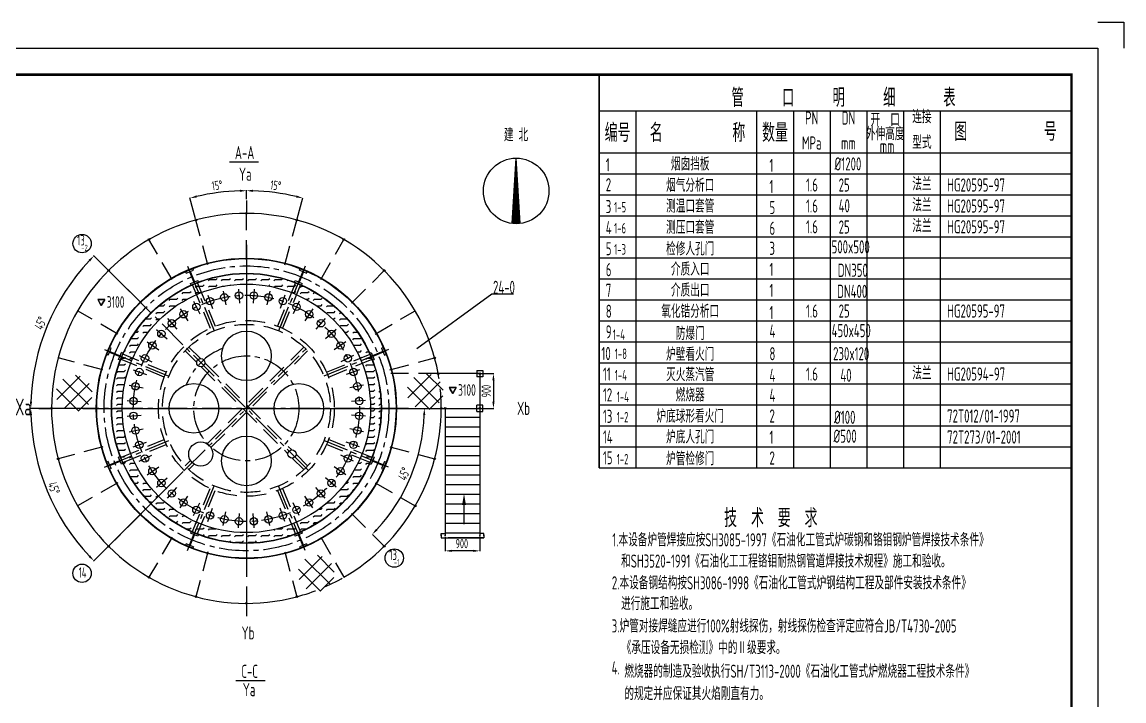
# Model space of a CAD drawing. Header units: millimetres. Extents: x 6566 to 7427, y 671 to 1285.
# Drawn here: x 7006.6 to 7426.5, y 1026 to 1284.5 of the extents above; entities that cross this region are included whole.
import ezdxf
from ezdxf.enums import TextEntityAlignment as Align

# ---------------------------------------------------------------- set-up
doc = ezdxf.new("R2010")
doc.units = ezdxf.units.MM
doc.header["$LTSCALE"] = 15
doc.header["$MEASUREMENT"] = 0
doc.linetypes.add('CENTER2', pattern=[1.125, 0.75, -0.125, 0.125, -0.125])
doc.linetypes.add('DASHED', pattern=[0.75, 0.5, -0.25])
for name, color, linetype in [('12', 7, 'Continuous'), ('LAYER1', 7, 'Continuous'), ('LAYER2', 2, 'CENTER2'), ('LAYER3', 1, 'Continuous'), ('LAYER4', 4, 'DASHED'), ('细实线', 7, 'Continuous')]:
    doc.layers.add(name, color=color, linetype=linetype)
doc.styles.add('HZTXT', font='ascii.shx', dxfattribs={"width": 0.7, "height": 3.5, "bigfont": 'HZTXT.shx'})
doc.styles.add('SXFT', font='romans.shx', dxfattribs={"width": 0.7, "bigfont": 'SXFT.shx'})
doc.dimstyles.new('ISO-25', dxfattribs={"dimtxt": 3, "dimasz": 2.5, "dimexe": 1.25, "dimexo": 0.625, "dimtad": 1, "dimtxsty": 'HZTXT', "dimcen": 2.5, "dimadec": 0, "dimazin": 0, "dimtfac": 1, "dimtmove": 0, "dimatfit": 3, "dimfxl": 0, "dimarcsym": 0})
doc.dimstyles.new('ISO-25$0', dxfattribs={"dimtxt": 3.5, "dimasz": 2.5, "dimexe": 0.18, "dimexo": 0.5, "dimgap": 1, "dimtad": 1, "dimdec": 4, "dimzin": 0, "dimdsep": 46, "dimtxsty": 'HZTXT', "dimcen": 0, "dimadec": 0, "dimazin": 0, "dimtfac": 0.714286, "dimtdec": 4, "dimtofl": 0, "dimtmove": 1, "dimatfit": 3, "dimfxl": 0, "dimtolj": 1, "dimtzin": 0, "dimarcsym": 0})

# ---------------------------------------------------------------- blocks, each defined once
blk = doc.blocks.new('*X2')
at = {"color": 0}
for p, q in [((552.5, 994.3), (552.5, 1018.15)), ((552.62, 994.3), (552.62, 1018.37)), ((552.75, 994.3), (552.75, 1016.28)), ((552.25, 994.3), (552.25, 1013.98)), ((552.37, 994.3), (552.37, 1016.06)), ((552.87, 994.3), (552.87, 1014.2)), ((553, 994.31), (553, 1012.12)), ((552, 994.31), (552, 1009.81)), ((552.12, 994.31), (552.12, 1011.9)), ((553.12, 994.31), (553.12, 1010.03)), ((553.25, 994.32), (553.25, 1007.95)), ((551.75, 994.33), (551.75, 1005.65)), ((551.87, 994.32), (551.87, 1007.73)), ((553.37, 994.33), (553.37, 1005.87)), ((553.5, 994.33), (553.5, 1003.78)), ((551.5, 994.35), (551.5, 1001.48)), ((551.62, 994.34), (551.62, 1003.56)), ((553.62, 994.34), (553.62, 1001.7)), ((553.75, 994.36), (553.75, 999.62)), ((551.25, 994.37), (551.25, 997.31)), ((551.37, 994.36), (551.37, 999.4)), ((553.87, 994.37), (553.87, 997.53)), ((554, 994.38), (554, 995.45)), ((551.12, 994.38), (551.12, 995.23))]:
    blk.add_line(p, q, dxfattribs=at)
blk = doc.blocks.new('*D7')
at = {"layer": 'DEFPOINTS', "color": 0}
for p in [(7167.81, 1088.9), (7181.04, 1088.9), (7167.81, 1083.15)]:
    blk.add_point(p, dxfattribs=at)
at = {"layer": 'LAYER1', "color": 0, "lineweight": -2}
for p, q in [((7167.81, 1088.4), (7167.81, 1082.97)), ((7181.04, 1088.4), (7181.04, 1082.97)), ((7178.54, 1083.15), (7170.31, 1083.15))]:
    blk.add_line(p, q, dxfattribs=at)
at = {"layer": 'LAYER1', "color": 0}
for points in [[(7170.31, 1083.56), (7170.31, 1082.73), (7167.81, 1083.15)], [(7178.54, 1083.56), (7178.54, 1082.73), (7181.04, 1083.15)]]:
    blk.add_solid(points, dxfattribs=at)
at = {"layer": 'LAYER1', "color": 0, "insert": (7174.17, 1085.9), "char_height": 3.5, "attachment_point": 5, "style": 'HZTXT'}
blk.add_mtext('\\A1;900', dxfattribs=at)
blk = doc.blocks.new('*D22')
at = {"layer": 'DEFPOINTS', "color": 0}
for p in [(7106.47, 1219.05), (7092.07, 1216.57), (7092.07, 1211.68), (7111.29, 1209.15), (7106.73, 1192.11)]:
    blk.add_point(p, dxfattribs=at)
at = {"layer": 'LAYER1', "color": 0, "lineweight": -2}
for p, q in [((7092.07, 1217.07), (7092.07, 1220.49)), ((7111.42, 1209.63), (7113.57, 1217.66))]:
    blk.add_line(p, q, dxfattribs=at)
blk.add_arc((7092.07, 1137.41), 82.9, 76.728, 88.272, dxfattribs=at)
at = {"layer": 'LAYER1', "color": 0}
for points in [[(7094.57, 1219.86), (7094.58, 1220.69), (7092.07, 1220.31)], [(7111.2, 1218.5), (7111, 1217.7), (7113.53, 1217.49)]]:
    blk.add_solid(points, dxfattribs=at)
at = {"layer": 'LAYER1', "color": 0, "insert": (7103.25, 1222.33), "char_height": 3.5, "attachment_point": 5, "rotation": 352.5, "style": 'HZTXT'}
blk.add_mtext('\\A1;15%%d', dxfattribs=at)
blk = doc.blocks.new('*D8')
at = {"layer": 'DEFPOINTS', "color": 0}
for p in [(7084.85, 1220), (7092.07, 1216.57), (7092.07, 1211.68), (7072.85, 1209.15), (7077.42, 1192.11)]:
    blk.add_point(p, dxfattribs=at)
at = {"layer": 'LAYER1', "color": 0, "lineweight": -2}
for p, q in [((7092.07, 1217.07), (7092.07, 1220.49)), ((7072.72, 1209.63), (7070.57, 1217.66))]:
    blk.add_line(p, q, dxfattribs=at)
blk.add_arc((7092.07, 1137.41), 82.9, 91.728, 103.272, dxfattribs=at)
at = {"layer": 'LAYER1', "color": 0}
for points in [[(7073.14, 1217.7), (7072.94, 1218.5), (7070.62, 1217.49)], [(7089.57, 1220.69), (7089.58, 1219.86), (7092.07, 1220.31)]]:
    blk.add_solid(points, dxfattribs=at)
at = {"layer": 'LAYER1', "color": 0, "insert": (7080.89, 1222.33), "char_height": 3.5, "attachment_point": 5, "rotation": 7.5, "style": 'HZTXT'}
blk.add_mtext('\\A1;15%%d', dxfattribs=at)
blk = doc.blocks.new('*D23')
at = {"layer": 'DEFPOINTS', "color": 0}
for p in [(7181.04, 1150.64), (7181.04, 1137.41), (7186.22, 1137.41)]:
    blk.add_point(p, dxfattribs=at)
at = {"layer": 'LAYER1', "color": 0, "lineweight": -2}
for p, q in [((7181.54, 1150.64), (7186.4, 1150.64)), ((7186.22, 1148.14), (7186.22, 1139.91)), ((7181.54, 1137.41), (7186.4, 1137.41))]:
    blk.add_line(p, q, dxfattribs=at)
at = {"layer": 'LAYER1', "color": 0}
for points in [[(7185.8, 1148.14), (7186.64, 1148.14), (7186.22, 1150.64)], [(7185.8, 1139.91), (7186.64, 1139.91), (7186.22, 1137.41)]]:
    blk.add_solid(points, dxfattribs=at)
at = {"layer": 'LAYER1', "color": 0, "insert": (7183.47, 1143.98), "char_height": 3.5, "attachment_point": 5, "rotation": 90, "style": 'HZTXT'}
blk.add_mtext('\\A1;900', dxfattribs=at)
blk = doc.blocks.new('*D29')
at = {"layer": 'DEFPOINTS', "color": 0}
for p in [(7047.99, 1181.5), (7020.93, 1178.49), (7012.91, 1137.41), (7017.81, 1137.41), (7115.76, 1113.73)]:
    blk.add_point(p, dxfattribs=at)
at = {"layer": 'LAYER1', "color": 0, "lineweight": -2}
for p, q in [((7047.63, 1181.85), (7033.85, 1195.63)), ((7012.41, 1137.41), (7009.74, 1137.41))]:
    blk.add_line(p, q, dxfattribs=at)
blk.add_arc((7092.07, 1137.41), 82.15, 136.7437, 178.2563, dxfattribs=at)
at = {"layer": 'LAYER1', "color": 0}
for points in [[(7031.94, 1194), (7032.54, 1193.42), (7033.98, 1195.5)], [(7010.37, 1139.91), (7009.54, 1139.92), (7009.92, 1137.41)]]:
    blk.add_solid(points, dxfattribs=at)
at = {"layer": 'LAYER1', "color": 0, "insert": (7013.63, 1169.91), "char_height": 3.5, "attachment_point": 5, "rotation": 67.5, "style": 'HZTXT'}
blk.add_mtext('\\A1;45°', dxfattribs=at)
blk = doc.blocks.new('*D30')
at = {"layer": 'DEFPOINTS', "color": 0}
for p in [(7115.76, 1161.1), (7035.45, 1137.41), (7148.7, 1137.41), (7012.72, 1116.15), (7068.38, 1113.73)]:
    blk.add_point(p, dxfattribs=at)
at = {"layer": 'LAYER1', "color": 0, "lineweight": -2}
for p, q in [((7034.95, 1137.41), (7009.74, 1137.41)), ((7068.03, 1113.37), (7033.85, 1079.2))]:
    blk.add_line(p, q, dxfattribs=at)
blk.add_arc((7092.07, 1137.41), 82.15, 181.7437, 223.2563, dxfattribs=at)
at = {"layer": 'LAYER1', "color": 0}
for points in [[(7009.54, 1134.91), (7010.37, 1134.92), (7009.92, 1137.41)], [(7032.54, 1081.41), (7031.94, 1080.83), (7033.98, 1079.32)]]:
    blk.add_solid(points, dxfattribs=at)
at = {"layer": 'LAYER1', "color": 0, "insert": (7018.71, 1107.03), "char_height": 3.5, "attachment_point": 5, "rotation": 292.5, "style": 'HZTXT'}
blk.add_mtext('\\A1;45°', dxfattribs=at)
blk = doc.blocks.new('*D31')
at = {"layer": 'DEFPOINTS', "color": 0}
for p in [(7029.73, 1137.41), (7152.47, 1137.41), (7114.7, 1114.79), (7150.8, 1103.51), (7144.58, 1084.9)]:
    blk.add_point(p, dxfattribs=at)
at = {"layer": 'LAYER1', "color": 0, "lineweight": -2}
blk.add_line((7152.97, 1137.41), (7160.07, 1137.41), dxfattribs=at)
blk.add_arc((7092.07, 1137.41), 67.82, 317.1122, 357.8878, dxfattribs=at)
at = {"layer": 'LAYER1', "color": 0}
for points in [[(7159.43, 1134.92), (7160.26, 1134.91), (7159.89, 1137.41)], [(7142.06, 1090.97), (7141.46, 1091.55), (7140.03, 1089.46)]]:
    blk.add_solid(points, dxfattribs=at)
at = {"layer": 'LAYER1', "color": 0, "insert": (7152.19, 1112.51), "char_height": 3.5, "attachment_point": 5, "rotation": 67.5, "style": 'HZTXT'}
blk.add_mtext('\\A1;45°', dxfattribs=at)

msp = doc.modelspace()

# ---------------------------------------------------------------- hatches: boundary and pattern name
at = {"layer": 'LAYER1'}
h = msp.add_hatch(dxfattribs=at)
h.set_pattern_fill('FLEX', color=0, scale=10, style=0)
h.set_pattern_definition([(0, (913.0154, -8.5099), (0, 2.5), [2.5, -2.5]), (45, (915.5154, -8.5099), (1e-16, 2.5), [0.625, -2.2855339, 0.625, -3.5355339])])
h.paths.add_polyline_path([(7073.02108, 1180.7415), (7071.49002, 1184.43781, 0.093477439), (7055.77585, 1173.71056), (7058.60428, 1170.88214, -0.093053848)])
h.paths.add_polyline_path([(7058.60428, 1170.88214), (7055.77585, 1173.71056, 0.093477439), (7045.04861, 1157.99639), (7048.74492, 1156.46533, -0.093053848)])
h.paths.add_polyline_path([(7047.96424, 1154.58062), (7044.26793, 1156.11168, 0.093477439), (7040.74164, 1137.41477), (7044.74164, 1137.41477, -0.093053848)])
h.paths.add_polyline_path([(7044.74164, 1137.41477), (7040.74164, 1137.41477, 0.093477439), (7044.26793, 1118.71787), (7047.96424, 1120.24893, -0.093053848)])
h.paths.add_polyline_path([(7048.74492, 1118.36422), (7045.04861, 1116.83315, 0.188602897), (7071.49002, 1090.39174), (7073.02108, 1094.08805, -0.187733282)])
h.paths.add_polyline_path([(7048.74492, 1118.36422, -0.005388173), (7048.34442, 1119.30237), (7044.6489, 1117.77163, 0.004968223), (7045.04861, 1116.83315)])
h.paths.add_polyline_path([(7048.34442, 1119.30237, -0.005388173), (7047.96424, 1120.24893), (7044.26793, 1118.71787, 0.004968223), (7044.6489, 1117.77163)])
h.paths.add_polyline_path([(7073.95923, 1093.68755, -0.005388173), (7073.02108, 1094.08805), (7071.49002, 1090.39174, 0.004968223), (7072.4285, 1089.99204)])
h.paths.add_polyline_path([(7074.9058, 1093.30737, -0.005388173), (7073.95923, 1093.68755), (7072.4285, 1089.99204, 0.004968223), (7073.37474, 1089.61106)])
h.paths.add_polyline_path([(7074.9058, 1093.30737), (7073.37474, 1089.61106, 0.093477439), (7092.07164, 1086.08477), (7092.07164, 1090.08477, -0.093053848)])
h.paths.add_polyline_path([(7110.76855, 1089.61106), (7109.23748, 1093.30737, -0.093053848), (7092.07164, 1090.08477), (7092.07164, 1086.08477, 0.093477439)])
h.paths.add_polyline_path([(7110.18405, 1093.68755, -0.005388173), (7109.23748, 1093.30737), (7110.76855, 1089.61106, 0.004968223), (7111.71478, 1089.99204)])
h.paths.add_polyline_path([(7111.1222, 1094.08805, -0.005388173), (7110.18405, 1093.68755), (7111.71478, 1089.99204, 0.004968223), (7112.65326, 1090.39174)])
h.paths.add_polyline_path([(7139.09468, 1116.83315), (7135.39837, 1118.36422, -0.187733282), (7111.1222, 1094.08805), (7112.65326, 1090.39174, 0.188602897)])
h.paths.add_polyline_path([(7135.79886, 1119.30237, -0.005388173), (7135.39837, 1118.36422), (7139.09468, 1116.83315, 0.004968223), (7139.49438, 1117.77163)])
h.paths.add_polyline_path([(7136.17904, 1120.24893, -0.005388173), (7135.79886, 1119.30237), (7139.49438, 1117.77163, 0.004968223), (7139.87535, 1118.71787)])
h.paths.add_polyline_path([(7143.40164, 1137.41477), (7139.40164, 1137.41477, -0.093053848), (7136.17904, 1120.24893), (7139.87535, 1118.71787, 0.093477439)])
h.paths.add_polyline_path([(7139.87535, 1156.11168), (7136.17904, 1154.58062, -0.093053848), (7139.40164, 1137.41477), (7143.40164, 1137.41477, 0.093477439)])
h.paths.add_polyline_path([(7139.87535, 1156.11168, 0.004968223), (7139.49438, 1157.05791), (7135.79886, 1155.52718, -0.005388173), (7136.17904, 1154.58062)])
h.paths.add_polyline_path([(7139.49438, 1157.05791, 0.004968223), (7139.09468, 1157.99639), (7135.39837, 1156.46533, -0.005388173), (7135.79886, 1155.52718)])
h.paths.add_polyline_path([(7112.65326, 1184.43781), (7111.1222, 1180.7415, -0.187733282), (7135.39837, 1156.46533), (7139.09468, 1157.99639, 0.188602897)])
h.paths.add_polyline_path([(7112.65326, 1184.43781, 0.004968223), (7111.71478, 1184.83751), (7110.18405, 1181.14199, -0.005388173), (7111.1222, 1180.7415)])
h.paths.add_polyline_path([(7111.71478, 1184.83751, 0.004968223), (7110.76855, 1185.21848), (7109.23748, 1181.52217, -0.005388173), (7110.18405, 1181.14199)])
h.paths.add_polyline_path([(7110.76855, 1185.21848, 0.093477439), (7092.07164, 1188.74477), (7092.07164, 1184.74477, -0.093053848), (7109.23748, 1181.52217)])
h.paths.add_polyline_path([(7092.07164, 1188.74477, 0.093477439), (7073.37474, 1185.21848), (7074.9058, 1181.52217, -0.093053848), (7092.07164, 1184.74477)])
h.paths.add_polyline_path([(7073.37474, 1185.21848, 0.004968223), (7072.4285, 1184.83751), (7073.95923, 1181.14199, -0.005388173), (7074.9058, 1181.52217)])
h.paths.add_polyline_path([(7072.4285, 1184.83751, 0.004968223), (7071.49002, 1184.43781), (7073.02108, 1180.7415, -0.005388173), (7073.95923, 1181.14199)])
h.paths.add_polyline_path([(7045.04861, 1157.99639, 0.004968223), (7044.6489, 1157.05791), (7048.34442, 1155.52718, -0.005388173), (7048.74492, 1156.46533)])
h.paths.add_polyline_path([(7044.6489, 1157.05791, 0.004968223), (7044.26793, 1156.11168), (7047.96424, 1154.58062, -0.005388173), (7048.34442, 1155.52718)])
h = msp.add_hatch(dxfattribs=at)
h.set_pattern_fill('ANSI37', color=256, scale=35.28, angle=90, style=0)
h.set_pattern_definition([(135, (6906.0553, -3821.0763), (-3.118341, -3.118341), []), (225, (6906.0553, -3821.0763), (3.118341, -3.118341), [])])
h.paths.add_polyline_path([(7160.13019, 1136.85073, 1), (7160.13019, 1150.69923, 1)])
h = msp.add_hatch(dxfattribs=at)
h.set_pattern_fill('ANSI37', color=256, scale=35.28, angle=90, style=0)
h.set_pattern_definition([(135, (6772.308, -3821.7097), (-3.118341, -3.118341), []), (225, (6772.308, -3821.7097), (3.118341, -3.118341), [])])
h.paths.add_polyline_path([(7026.38299, 1136.21728, 1), (7026.38299, 1150.06578, 1)])
h = msp.add_hatch(dxfattribs=at)
h.set_pattern_fill('ANSI37', color=256, scale=35.28, angle=90, style=0)
h.set_pattern_definition([(135, (6864.567, -3890.3047), (-3.118341, -3.118341), []), (225, (6864.567, -3890.3047), (3.118341, -3.118341), [])])
h.paths.add_polyline_path([(7118.64171, 1067.62228, 1), (7118.64171, 1081.47078, 1)])

# ---------------------------------------------------------------- linework, layer by layer
for p, q in [((7416.51635, 1284.54693), (7426.51635, 1284.54693)), ((7416.51635, 1284.54693), (7426.51635, 1284.54693)), ((7426.51635, 1284.54693), (7426.51635, 1274.54693)), ((7426.51635, 1284.54693), (7426.51635, 1274.54693)), ((7226.51635, 1264.54693), (7406.51635, 1264.54693)), ((7226.51635, 1264.54693), (7406.51635, 1264.54693)), ((7406.51635, 1264.54693), (7406.51635, 1216.54693)), ((7226.51635, 1250.7608), (7406.51635, 1250.7608)), ((7226.51635, 1234.7608), (7406.51635, 1234.7608)), ((7193.39898, 1207.81942), (7194.8936, 1232.72975)), ((7196.38822, 1207.81942), (7194.8936, 1232.72975))]:
    msp.add_line(p, q)
msp.add_circle((7194.8936, 1220.22975), 12.5)
at = {"layer": '12'}
for p, q in [((6575.51635, 1274.54693), (7416.51635, 1274.54693)), ((7416.51635, 1274.54693), (7416.51635, 680.54693)), ((6600.51635, 1264.54693), (7406.51635, 1264.54693)), ((7406.51635, 1264.54693), (7406.51635, 690.54693))]:
    msp.add_line(p, q, dxfattribs=at)
msp.add_lwpolyline([(6575.51635, 680.54693, 0.2, 0.2, 0), (6575.51635, 1274.54693, 0.2, 0.2, 0), (7416.51635, 1274.54693, 0.2, 0.2, 0), (7416.51635, 680.54693, 0.2, 0.2, 0)], format="xyseb", close=True, dxfattribs=at)
at = {"layer": '12', "const_width": 1}
msp.add_lwpolyline([(6600.51635, 1264.54693), (7406.51635, 1264.54693), (7406.51635, 690.54693), (6600.51635, 690.54693), (6600.51635, 1264.54693), (6986.01635, 1264.54693)], dxfattribs=at)
at = {"layer": 'LAYER1'}
for p, q in [((7085.63533, 1231.27084), (7096.71208, 1231.27084)), ((7185.66413, 1180.85747), (7156.98501, 1160.07305)), ((7193.83766, 1180.85747), (7185.66413, 1180.85747)), ((7035.45648, 1178.92921), (7038.10248, 1178.92921)), ((7038.10248, 1178.92921), (7035.45648, 1178.92921)), ((7035.45648, 1178.92921), (7036.77948, 1176.63771)), ((7036.77948, 1176.63771), (7035.86622, 1178.21952)), ((7038.10248, 1178.92921), (7036.77948, 1176.63771)), ((7036.77948, 1176.63771), (7037.69275, 1178.21952)), ((7169.35819, 1145.40372), (7170.68119, 1143.11221)), ((7172.00419, 1145.40372), (7169.35819, 1145.40372)), ((7169.35819, 1145.40372), (7172.00419, 1145.40372)), ((7170.68119, 1143.11221), (7169.76793, 1144.69403)), ((7172.00419, 1145.40372), (7170.68119, 1143.11221)), ((7170.68119, 1143.11221), (7171.59446, 1144.69403)), ((7175.00966, 1093.35294), (7175.00966, 1100.62501)), ((7088.08501, 1033.73773), (7099.16177, 1033.73773))]:
    msp.add_line(p, q, dxfattribs=at)
for centre in [(7029.46763, 1200.182), (7148.41548, 1080.40539), (7029.45746, 1074.60587)]:
    msp.add_circle(centre, 3.5, dxfattribs=at)
at = {"layer": 'LAYER1', "color": 1}
for centre, radius in [((7092.07164, 1137.41477), 57.05), ((7092.07164, 1137.41477), 51.45), ((7092.07164, 1137.41477), 51.33), ((7092.07164, 1137.41477), 47.33), ((7083.66325, 1179.68662), 1.41), ((7089.25277, 1180.42249), 1.41), ((7094.89052, 1180.42249), 1.41), ((7100.48003, 1179.68662), 1.41), ((7073.009, 1176.06999), 1.41), ((7078.2176, 1178.22746), 1.41), ((7105.92568, 1178.22746), 1.41), ((7111.13428, 1176.06999), 1.41), ((7068.12656, 1173.25111), 1.41), ((7116.01672, 1173.25111), 1.41), ((7063.65384, 1169.81907), 1.41), ((7120.48945, 1169.81907), 1.41), ((7059.66735, 1165.83258), 1.41), ((7092.07164, 1157.41477), 9.44), ((7124.47594, 1165.83258), 1.41), ((7056.2353, 1161.35985), 1.41), ((7127.90798, 1161.35985), 1.41), ((7053.41643, 1156.47742), 1.41), ((7074.67681, 1154.8096), 1.55575), ((7130.72686, 1156.47742), 1.41), ((7051.25895, 1151.26881), 1.41), ((7132.88433, 1151.26881), 1.41), ((7049.7998, 1145.82317), 1.41), ((7072.07164, 1137.41477), 9.44), ((7112.07164, 1137.41477), 9.44), ((7134.34349, 1145.82317), 1.41), ((7049.06392, 1140.23365), 1.41), ((7135.07936, 1140.23365), 1.41), ((7049.06392, 1134.5959), 1.41), ((7135.07936, 1134.5959), 1.41), ((7049.7998, 1129.00638), 1.41), ((7134.34349, 1129.00638), 1.41), ((7092.07164, 1117.41477), 9.44), ((7051.25895, 1123.56073), 1.41), ((7074.67681, 1120.01995), 4.6), ((7109.46647, 1120.01995), 1.55575), ((7132.88433, 1123.56073), 1.41), ((7053.41643, 1118.35213), 1.41), ((7130.72686, 1118.35213), 1.41), ((7056.2353, 1113.4697), 1.41), ((7127.90798, 1113.4697), 1.41), ((7059.66735, 1108.99697), 1.41), ((7124.47594, 1108.99697), 1.41), ((7063.65384, 1105.01048), 1.41), ((7120.48945, 1105.01048), 1.41), ((7068.12656, 1101.57843), 1.41), ((7116.01672, 1101.57843), 1.41), ((7073.009, 1098.75956), 1.41), ((7078.2176, 1096.60208), 1.41), ((7083.66325, 1095.14293), 1.41), ((7100.48003, 1095.14293), 1.41), ((7105.92568, 1096.60208), 1.41), ((7111.13428, 1098.75956), 1.41), ((7089.25277, 1094.40705), 1.41), ((7094.89052, 1094.40705), 1.41)]:
    msp.add_circle(centre, radius, dxfattribs=at)
at = {"layer": 'LAYER1'}
msp.add_solid([(7175.74466, 1100.62501), (7174.27466, 1100.62501), (7175.00966, 1105.03501)], dxfattribs=at)
at = {"layer": 'LAYER2'}
for p, q in [((7092.07164, 1216.57456), (7092.07164, 1211.67917)), ((7092.07164, 1199.75875), (7092.07164, 1077.02096)), ((7092.07164, 1194.03917), (7092.07164, 1080.79037)), ((7069.66207, 1191.51626), (7079.82577, 1166.97892)), ((7114.48121, 1191.51626), (7104.31751, 1166.97892)), ((7114.48121, 1191.51626), (7104.89154, 1168.36474)), ((7047.98779, 1181.49862), (7115.75972, 1113.7267)), ((7077.43243, 1180.5405), (7079.16153, 1175.44674)), ((7083.18671, 1182.08235), (7084.23614, 1176.80648)), ((7089.09301, 1182.85993), (7089.44483, 1177.49222)), ((7095.05027, 1182.85993), (7094.69846, 1177.49222)), ((7100.95658, 1182.08235), (7099.90714, 1176.80648)), ((7106.71085, 1180.5405), (7104.98175, 1175.44674)), ((7071.92863, 1178.26075), (7074.30781, 1173.43626)), ((7112.21465, 1178.26075), (7109.83547, 1173.43626)), ((7066.76949, 1175.28212), (7069.75803, 1170.80945)), ((7117.37379, 1175.28212), (7114.38525, 1170.80945)), ((7062.04327, 1171.65556), (7065.59005, 1167.61124)), ((7122.10001, 1171.65556), (7118.55323, 1167.61124)), ((7057.83085, 1167.44314), (7061.87517, 1163.89637)), ((7126.31243, 1167.44314), (7122.26811, 1163.89637)), ((7037.97015, 1159.82434), (7062.5075, 1149.66064)), ((7054.2043, 1162.71692), (7058.67697, 1159.72838)), ((7068.38356, 1113.7267), (7115.75972, 1161.10285)), ((7146.17313, 1159.82434), (7121.63579, 1149.66064)), ((7129.93899, 1162.71692), (7125.46632, 1159.72838)), ((7051.22566, 1157.55778), (7056.05015, 1155.17861)), ((7132.91762, 1157.55778), (7128.09313, 1155.17861)), ((7048.94592, 1152.05398), (7054.03967, 1150.32489)), ((7135.19737, 1152.05398), (7130.10361, 1150.32489)), ((7047.40406, 1146.29971), (7052.67994, 1145.25027)), ((7136.73922, 1146.29971), (7131.46335, 1145.25027)), ((7046.62648, 1140.39341), (7051.9942, 1140.04159)), ((7137.5168, 1140.39341), (7132.14908, 1140.04159)), ((7012.91186, 1137.41477), (7017.80724, 1137.41477)), ((7029.72766, 1137.41477), (7152.46546, 1137.41477)), ((7153.90372, 1137.41477), (7029.83501, 1137.41477)), ((7035.44724, 1137.41477), (7148.69604, 1137.41477)), ((7046.62648, 1134.43614), (7051.9942, 1134.78796)), ((7137.5168, 1134.43614), (7132.14908, 1134.78796)), ((7047.40406, 1128.52984), (7052.67994, 1129.57928)), ((7136.73922, 1128.52984), (7131.46335, 1129.57928)), ((7037.97015, 1115.0052), (7062.5075, 1125.1689)), ((7048.94592, 1122.77556), (7054.03967, 1124.50466)), ((7146.17313, 1115.0052), (7121.63579, 1125.1689)), ((7135.19737, 1122.77556), (7130.10361, 1124.50466)), ((7051.22566, 1117.27177), (7056.05015, 1119.65094)), ((7132.91762, 1117.27177), (7128.09313, 1119.65094)), ((7054.2043, 1112.11262), (7058.67697, 1115.10116)), ((7129.93899, 1112.11262), (7125.46632, 1115.10116)), ((7057.83085, 1107.3864), (7061.87517, 1110.93318)), ((7126.31243, 1107.3864), (7122.26811, 1110.93318)), ((7062.04327, 1103.17398), (7065.59005, 1107.2183)), ((7069.66207, 1083.31328), (7079.82577, 1107.85063)), ((7114.48121, 1083.31328), (7104.31751, 1107.85063)), ((7122.10001, 1103.17398), (7118.55323, 1107.2183)), ((7066.76949, 1099.54743), (7069.75803, 1104.0201)), ((7071.92863, 1096.56879), (7074.30781, 1101.39328)), ((7112.21465, 1096.56879), (7109.83547, 1101.39328)), ((7117.37379, 1099.54743), (7114.38525, 1104.0201)), ((7077.43243, 1094.28905), (7079.16153, 1099.38281)), ((7083.18671, 1092.74719), (7084.23614, 1098.02307)), ((7089.09301, 1091.96961), (7089.44483, 1097.33733)), ((7095.05027, 1091.96961), (7094.69846, 1097.33733)), ((7100.95658, 1092.74719), (7099.90714, 1098.02307)), ((7106.71085, 1094.28905), (7104.98175, 1099.38281)), ((7092.07164, 1063.15037), (7092.07164, 1058.25499))]:
    msp.add_line(p, q, dxfattribs=at)
for radius in [54.25, 43.1, 20]:
    msp.add_circle((7092.07164, 1137.41477), radius, dxfattribs=at)
msp.add_arc((7092.07164, 1137.41477), 24.6, 111.4179493, 158.5820507, dxfattribs=at)
at = {"layer": 'LAYER3'}
for p, q in [((7068.86393, 1189.5523), (7071.61517, 1190.6919)), ((7069.11103, 1188.95575), (7068.86393, 1189.5523)), ((7069.11103, 1188.95575), (7070.35221, 1189.46986)), ((7070.35221, 1189.46986), (7072.00104, 1185.48924)), ((7070.62109, 1189.58124), (7071.86227, 1190.09535)), ((7070.62109, 1189.58124), (7072.26992, 1185.60061)), ((7071.86227, 1190.09535), (7071.61517, 1190.6919)), ((7113.52219, 1189.58124), (7111.87336, 1185.60061)), ((7113.79107, 1189.46986), (7112.14224, 1185.48924)), ((7112.28102, 1190.09535), (7112.52811, 1190.6919)), ((7112.28102, 1190.09535), (7113.52219, 1189.58124)), ((7112.52811, 1190.6919), (7115.27935, 1189.5523)), ((7113.79107, 1189.46986), (7115.03225, 1188.95575)), ((7115.03225, 1188.95575), (7115.27935, 1189.5523)), ((7070.75986, 1184.97513), (7072.00104, 1185.48924)), ((7071.00696, 1184.37858), (7070.75986, 1184.97513)), ((7071.00696, 1184.37858), (7073.7582, 1185.51817)), ((7072.26992, 1185.60061), (7073.5111, 1186.11473)), ((7073.7582, 1185.51817), (7073.5111, 1186.11473)), ((7110.38509, 1185.51817), (7110.63219, 1186.11473)), ((7110.38509, 1185.51817), (7113.13632, 1184.37858)), ((7110.63219, 1186.11473), (7111.87336, 1185.60061)), ((7112.14224, 1185.48924), (7113.38342, 1184.97513)), ((7113.13632, 1184.37858), (7113.38342, 1184.97513)), ((7038.79451, 1157.87125), (7039.93411, 1160.62248)), ((7040.53066, 1160.37538), (7039.93411, 1160.62248)), ((7040.01655, 1159.1342), (7040.53066, 1160.37538)), ((7040.01655, 1159.1342), (7043.99718, 1157.48538)), ((7144.12673, 1159.1342), (7140.14611, 1157.48538)), ((7143.61262, 1160.37538), (7144.20917, 1160.62248)), ((7143.61262, 1160.37538), (7144.12673, 1159.1342)), ((7144.20917, 1160.62248), (7145.34877, 1157.87125)), ((7039.39107, 1157.62415), (7038.79451, 1157.87125)), ((7039.39107, 1157.62415), (7039.90518, 1158.86532)), ((7039.90518, 1158.86532), (7043.8858, 1157.21649)), ((7043.37169, 1155.97532), (7043.8858, 1157.21649)), ((7043.96824, 1155.72822), (7043.37169, 1155.97532)), ((7043.96824, 1155.72822), (7045.10784, 1158.47945)), ((7043.99718, 1157.48538), (7044.51129, 1158.72655)), ((7045.10784, 1158.47945), (7044.51129, 1158.72655)), ((7139.03544, 1158.47945), (7139.632, 1158.72655)), ((7139.03544, 1158.47945), (7140.17504, 1155.72822)), ((7139.632, 1158.72655), (7140.14611, 1157.48538)), ((7140.17504, 1155.72822), (7140.77159, 1155.97532)), ((7144.2381, 1158.86532), (7140.25748, 1157.21649)), ((7140.25748, 1157.21649), (7140.77159, 1155.97532)), ((7144.2381, 1158.86532), (7144.75222, 1157.62415)), ((7144.75222, 1157.62415), (7145.34877, 1157.87125)), ((7179.86004, 1151.82077), (7182.21204, 1151.82077)), ((7179.86004, 1151.82077), (7179.86004, 1150.64477)), ((7182.21204, 1151.82077), (7182.21204, 1149.46877)), ((7181.03604, 1150.64477), (7165.1481, 1150.64477)), ((7181.03604, 1150.64477), (7181.03604, 1088.90477)), ((7182.21204, 1149.46877), (7181.03604, 1149.46877)), ((7182.21204, 1138.59077), (7181.03604, 1138.59077)), ((7182.21204, 1136.23877), (7182.21204, 1138.59077)), ((7166.33604, 1137.41477), (7181.03604, 1137.41477)), ((7167.80604, 1137.41477), (7167.80604, 1088.90477)), ((7167.80604, 1134.10727), (7181.03604, 1134.10727)), ((7179.86004, 1136.23877), (7179.86004, 1137.41477)), ((7179.86004, 1136.23877), (7182.21204, 1136.23877)), ((7167.80604, 1130.43227), (7181.03604, 1130.43227)), ((7167.80604, 1126.75727), (7181.03604, 1126.75727)), ((7167.80604, 1123.08227), (7181.03604, 1123.08227)), ((7039.39107, 1117.2054), (7038.79451, 1116.9583)), ((7039.90518, 1115.96422), (7039.39107, 1117.2054)), ((7039.90518, 1115.96422), (7043.8858, 1117.61305)), ((7040.01655, 1115.69534), (7043.99718, 1117.34417)), ((7043.96824, 1119.10133), (7043.37169, 1118.85423)), ((7043.8858, 1117.61305), (7043.37169, 1118.85423)), ((7045.10784, 1116.35009), (7043.96824, 1119.10133)), ((7044.51129, 1116.10299), (7043.99718, 1117.34417)), ((7140.17504, 1119.10133), (7139.03544, 1116.35009)), ((7140.14611, 1117.34417), (7139.632, 1116.10299)), ((7144.12673, 1115.69534), (7140.14611, 1117.34417)), ((7140.17504, 1119.10133), (7140.77159, 1118.85423)), ((7140.77159, 1118.85423), (7140.25748, 1117.61305)), ((7144.2381, 1115.96422), (7140.25748, 1117.61305)), ((7144.75222, 1117.2054), (7144.2381, 1115.96422)), ((7144.75222, 1117.2054), (7145.34877, 1116.9583)), ((7167.80604, 1119.40727), (7181.03604, 1119.40727)), ((7039.93411, 1114.20707), (7038.79451, 1116.9583)), ((7040.53066, 1114.45417), (7039.93411, 1114.20707)), ((7040.53066, 1114.45417), (7040.01655, 1115.69534)), ((7045.10784, 1116.35009), (7044.51129, 1116.10299)), ((7139.03544, 1116.35009), (7139.632, 1116.10299)), ((7144.12673, 1115.69534), (7143.61262, 1114.45417)), ((7143.61262, 1114.45417), (7144.20917, 1114.20707)), ((7145.34877, 1116.9583), (7144.20917, 1114.20707)), ((7167.80604, 1115.73227), (7181.03604, 1115.73227)), ((7167.80604, 1112.05727), (7181.03604, 1112.05727)), ((7167.80604, 1108.38227), (7181.03604, 1108.38227)), ((7167.80604, 1104.70727), (7181.03604, 1104.70727)), ((7167.80604, 1101.03227), (7181.03604, 1101.03227)), ((7167.80604, 1097.35727), (7181.03604, 1097.35727)), ((7167.80604, 1093.68227), (7181.03604, 1093.68227)), ((7070.35221, 1085.35968), (7072.00104, 1089.34031)), ((7070.62109, 1085.24831), (7072.26992, 1089.22893)), ((7071.00696, 1090.45097), (7070.75986, 1089.85442)), ((7072.00104, 1089.34031), (7070.75986, 1089.85442)), ((7073.7582, 1089.31137), (7071.00696, 1090.45097)), ((7073.5111, 1088.71482), (7072.26992, 1089.22893)), ((7073.7582, 1089.31137), (7073.5111, 1088.71482)), ((7113.13632, 1090.45097), (7110.38509, 1089.31137)), ((7110.38509, 1089.31137), (7110.63219, 1088.71482)), ((7111.87336, 1089.22893), (7110.63219, 1088.71482)), ((7113.52219, 1085.24831), (7111.87336, 1089.22893)), ((7113.38342, 1089.85442), (7112.14224, 1089.34031)), ((7113.79107, 1085.35968), (7112.14224, 1089.34031)), ((7113.13632, 1090.45097), (7113.38342, 1089.85442)), ((7166.33604, 1088.90477), (7166.33604, 1089.72386)), ((7166.33604, 1089.72386), (7167.80604, 1089.72386)), ((7166.33604, 1089.30722), (7166.33604, 1088.08569)), ((7166.33604, 1088.08569), (7182.50604, 1088.08569)), ((7168.10285, 1088.90477), (7167.52256, 1088.90477)), ((7167.80604, 1090.00727), (7181.03604, 1090.00727)), ((7182.50604, 1088.08569), (7168.98204, 1088.08569)), ((7180.73923, 1088.90477), (7181.31953, 1088.90477)), ((7182.50604, 1089.72386), (7181.03604, 1089.72386)), ((7182.50604, 1088.90477), (7182.50604, 1089.72386)), ((7182.50604, 1089.30722), (7182.50604, 1088.08569)), ((7069.11103, 1085.8738), (7068.86393, 1085.27724)), ((7071.61517, 1084.13765), (7068.86393, 1085.27724)), ((7070.35221, 1085.35968), (7069.11103, 1085.8738)), ((7071.86227, 1084.7342), (7070.62109, 1085.24831)), ((7071.86227, 1084.7342), (7071.61517, 1084.13765)), ((7113.52219, 1085.24831), (7112.28102, 1084.7342)), ((7112.28102, 1084.7342), (7112.52811, 1084.13765)), ((7115.27935, 1085.27724), (7112.52811, 1084.13765)), ((7115.03225, 1085.8738), (7113.79107, 1085.35968)), ((7115.03225, 1085.8738), (7115.27935, 1085.27724))]:
    msp.add_line(p, q, dxfattribs=at)
for centre, radius in [((7092.07164, 1211.67917), 0.3087), ((7072.8506, 1209.14868), 0.3087), ((7111.29268, 1209.14868), 0.3087), ((7054.93944, 1201.72963), 0.3087), ((7129.20384, 1201.72963), 0.3087), ((7092.07164, 1137.41477), 57.2124), ((7039.55878, 1189.92763), 0.3087), ((7144.5845, 1189.92763), 0.3087), ((7163.80554, 1156.63581), 0.3087), ((7165.1481, 1150.64477), 0.3087), ((7181.03604, 1150.64477), 0.3087), ((7017.80724, 1137.41477), 0.3087), ((7166.33604, 1137.41477), 0.3087), ((7167.80604, 1137.41477), 0.3087), ((7181.03604, 1137.41477), 0.3087), ((7020.33774, 1118.19373), 0.3087), ((7163.80554, 1118.19373), 0.3087), ((7156.3865, 1100.28257), 0.3087), ((7039.55878, 1084.90191), 0.3087), ((7144.5845, 1084.90191), 0.3087), ((7054.93944, 1073.09992), 0.3087), ((7072.8506, 1065.68087), 0.3087), ((7092.07164, 1063.15037), 0.3087), ((7111.29268, 1065.68087), 0.3087)]:
    msp.add_circle(centre, radius, dxfattribs=at)
for start, end in [(10.261862, 285), (300, 0)]:
    msp.add_arc((7092.07164, 1137.41477), 74.2644, start, end, dxfattribs=at)
at = {"layer": 'LAYER4'}
for p, q in [((7092.07164, 1194.03917), (7092.07164, 1211.67917)), ((7077.41617, 1192.10974), (7072.8506, 1209.14868)), ((7106.72711, 1192.10974), (7111.29268, 1209.14868)), ((7063.75944, 1186.45294), (7054.93944, 1201.72963)), ((7120.38384, 1186.45294), (7129.20384, 1201.72963)), ((7052.03214, 1177.45427), (7039.55878, 1189.92763)), ((7132.11114, 1177.45427), (7144.5845, 1189.92763)), ((7071.44022, 1184.55804), (7078.31533, 1167.96005)), ((7073.32494, 1185.33871), (7080.20005, 1168.74072)), ((7110.81835, 1185.33871), (7103.94324, 1168.74072)), ((7112.70306, 1184.55804), (7105.82795, 1167.96005)), ((7043.03347, 1165.72697), (7027.75678, 1174.54697)), ((7141.10981, 1165.72697), (7156.3865, 1174.54697)), ((7068.73447, 1159.30944), (7073.12491, 1154.919)), ((7070.17697, 1160.75194), (7074.56741, 1156.3615)), ((7077.12728, 1123.91291), (7113.96631, 1160.75194)), ((7078.56978, 1122.47042), (7115.40881, 1159.30944)), ((7037.37667, 1152.07025), (7020.33774, 1156.63581)), ((7060.74569, 1149.28637), (7044.1477, 1156.16148)), ((7061.52636, 1151.17108), (7044.92838, 1158.04619)), ((7122.61692, 1151.17108), (7139.21491, 1158.04619)), ((7123.39759, 1149.28637), (7139.99558, 1156.16148)), ((7146.76661, 1152.07025), (7163.80554, 1156.63581)), ((7074.78622, 1153.2577), (7107.91457, 1120.12935)), ((7076.22872, 1154.7002), (7109.35706, 1121.57185)), ((7165.1481, 1150.64477), (7147.12879, 1150.64477)), ((7179.86004, 1150.64477), (7179.86004, 1149.46877)), ((7181.03604, 1149.46877), (7179.86004, 1149.46877)), ((7179.86004, 1137.41477), (7179.86004, 1138.59077)), ((7181.03604, 1138.59077), (7179.86004, 1138.59077)), ((7035.44724, 1137.41477), (7017.80724, 1137.41477)), ((7148.69604, 1137.41477), (7166.33604, 1137.41477)), ((7044.1477, 1118.66807), (7060.74569, 1125.54318)), ((7139.99558, 1118.66807), (7123.39759, 1125.54318)), ((7037.37667, 1122.7593), (7020.33774, 1118.19373)), ((7044.92838, 1116.78335), (7061.52636, 1123.65846)), ((7139.21491, 1116.78335), (7122.61692, 1123.65846)), ((7146.76661, 1122.7593), (7163.80554, 1118.19373)), ((7068.73447, 1115.5201), (7070.78385, 1117.56948)), ((7109.57587, 1118.46804), (7113.96631, 1114.07761)), ((7111.01837, 1119.91054), (7115.40881, 1115.5201)), ((7070.17697, 1114.07761), (7072.22634, 1116.12698)), ((7043.03347, 1109.10257), (7027.75678, 1100.28257)), ((7141.10981, 1109.10257), (7156.3865, 1100.28257)), ((7071.44022, 1090.27151), (7078.31533, 1106.8695)), ((7073.32494, 1089.49083), (7080.20005, 1106.08882)), ((7103.94324, 1106.08882), (7110.81835, 1089.49083)), ((7105.82795, 1106.8695), (7112.70306, 1090.27151)), ((7052.03214, 1097.37528), (7039.55878, 1084.90191)), ((7132.11114, 1097.37528), (7144.5845, 1084.90191)), ((7063.75944, 1088.3766), (7054.93944, 1073.09992)), ((7120.38384, 1088.3766), (7129.20384, 1073.09992)), ((7077.41617, 1082.7198), (7072.8506, 1065.68087)), ((7092.07164, 1080.79037), (7092.07164, 1063.15037)), ((7106.72711, 1082.7198), (7111.29268, 1065.68087))]:
    msp.add_line(p, q, dxfattribs=at)
for radius in [33.5, 32]:
    msp.add_circle((7092.07164, 1137.41477), radius, dxfattribs=at)
for start, end in [(0, 10.261862), (285, 300)]:
    msp.add_arc((7092.07164, 1137.41477), 74.2644, start, end, dxfattribs=at)
at = {"layer": '细实线'}
for p, q in [((7240.51635, 1250.7608), (7240.51635, 1114.7608)), ((7286.51635, 1250.7608), (7286.51635, 1114.7608)), ((7300.51635, 1250.7608), (7300.51635, 1114.7608)), ((7314.51635, 1250.7608), (7314.51635, 1114.7608)), ((7328.51635, 1250.7608), (7328.51635, 1186.7608)), ((7342.51635, 1250.7608), (7342.51635, 1114.7608)), ((7356.51635, 1250.7608), (7356.51635, 1114.7608)), ((7226.51635, 1226.7608), (7406.51635, 1226.7608)), ((7226.51635, 1218.7608), (7406.51635, 1218.7608)), ((7226.51635, 1210.7608), (7406.51635, 1210.7608)), ((7226.51635, 1202.7608), (7406.51635, 1202.7608)), ((7226.51635, 1194.7608), (7406.51635, 1194.7608)), ((7226.51635, 1186.7608), (7406.51635, 1186.7608)), ((7328.51635, 1186.7608), (7328.51635, 1114.7608)), ((7226.51635, 1178.7608), (7406.51635, 1178.7608)), ((7226.51635, 1170.7608), (7406.51635, 1170.7608)), ((7226.51635, 1162.7608), (7406.51635, 1162.7608)), ((7226.51635, 1154.7608), (7406.51635, 1154.7608)), ((7226.51635, 1146.7608), (7406.51635, 1146.7608)), ((7226.51635, 1138.7608), (7406.51635, 1138.7608)), ((7226.51635, 1130.7608), (7406.51635, 1130.7608)), ((7226.51635, 1122.7608), (7406.51635, 1122.7608)), ((7226.51635, 1122.7608), (7406.51635, 1122.7608)), ((7226.51635, 1114.7608), (7406.51635, 1114.7608))]:
    msp.add_line(p, q, dxfattribs=at)
at = {"layer": '细实线', "const_width": 0.7}
msp.add_lwpolyline([(7226.51635, 1114.7608), (7226.51635, 1264.54693)], dxfattribs=at)

# ---------------------------------------------------------------- block references
at = {"xscale": -1}
msp.add_blockref('*X2', (7747.46273, 213.43042), dxfattribs=at)

# ---------------------------------------------------------------- texts
at = {"width": 0.7}
for s, height, style, p in [('    管    口    明    细     表', 7, 'SXFT', (7312.3384, 1256.1079)), ('开  口', 5, 'HZTXT', (7335.52915, 1247.39483)), ('建 北', 5, 'HZTXT', (7194.83255, 1241.84764)), ('编号', 7, 'HZTXT', (7233.51635, 1242.7608)), ('名          称', 7, 'HZTXT', (7264.01601, 1242.7608)), ('数量', 7, 'HZTXT', (7293.51635, 1242.7608)), ('图           号', 7, 'HZTXT', (7381.39497, 1242.99173)), ('MPa', 5, 'HZTXT', (7307.51635, 1238.50801)), ('mm', 5, 'HZTXT', (7321.51635, 1238.50801)), ('型式', 5, 'HZTXT', (7349.51635, 1239.00801)), ('mm', 5, 'HZTXT', (7336.2546, 1237.31561)), ('法兰', 5, 'HZTXT', (7349.51635, 1223.11715)), ('法兰', 5, 'HZTXT', (7349.51635, 1215.11715)), ('法兰', 5, 'HZTXT', (7349.51635, 1207.20704)), ('法兰', 5, 'HZTXT', (7349.51635, 1151.11715))]:
    msp.add_text(s, height=height, dxfattribs=dict(at, style=style)).set_placement(p, align=Align.MIDDLE)
at = {"style": 'HZTXT', "width": 0.7}
for s, p in [('连接', (7349.51635, 1244.50801)), ('PN', (7307.51635, 1244.00801)), ('DN', (7321.51635, 1244.00801))]:
    msp.add_text(s, height=5, dxfattribs=at).set_placement(p, align=Align.BOTTOM_CENTER)
msp.add_text('外伸高度', height=5, dxfattribs=at).set_placement((7335.51635, 1242.0136), align=Align.MIDDLE_CENTER)
at = {"color": 0, "linetype": 'ByBlock', "style": 'HZTXT', "width": 0.7}
for s, p in [('A-A', (7087.69272, 1232.29953)), ('C-C', (7090.1424, 1034.76643))]:
    msp.add_text(s, height=5, dxfattribs=at).set_placement(p)
at = {"style": 'HZTXT', "width": 0.7}
msp.add_text('  《承压设备无损检测》中的Ⅱ级要求。', height=5, dxfattribs=at).set_placement((7231.3051, 1042.2964), align=Align.BOTTOM_LEFT)
at = {"color": 0, "linetype": 'ByBlock', "attachment_point": 5, "style": 'HZTXT'}
for s, insert, char_height in [('13', (7029.03305, 1201.43306), 4), ('-2', (7030.36892, 1198.53946), 2.4), ('3100', (7042.22137, 1177.94052), 4.41), ('3100', (7176.12308, 1144.41503), 4.41), ('13', (7147.98091, 1081.65645), 4), ('-1', (7149.31677, 1078.76285), 2.4), ('14', (7029.61918, 1074.90374), 4)]:
    msp.add_mtext(s, dxfattribs=dict(at, insert=insert, char_height=char_height))
at = {"layer": 'LAYER1', "style": 'HZTXT', "width": 0.7}
for s, height, p in [('Ya', 5, (7089.25136, 1224.08173)), ('24-0', 5, (7186.05898, 1181.01256)), ('Xa', 6.418599, (7003.98093, 1134.72148)), ('Xb', 5, (7195.25753, 1134.93296)), ('技  术  要  求', 7, (7274.16, 1092.1546)), ('Yb', 5, (7090.24463, 1049.39373)), ('燃烧器的制造及验收执行SH/T3113-2000《石油化工管式炉燃烧器工程技术条件》', 5, (7236.10862, 1034.79755)), ('的规定并应保证其火焰刚直有力。', 5, (7236.10862, 1026.28354))]:
    msp.add_text(s, height=height, dxfattribs=at).set_placement(p)
for s, p in [('1.本设备炉管焊接应按SH3085-1997《石油化工管式炉碳钢和铬钼钢炉管焊接技术条件》', (7231.49664, 1083.34353)), ('和SH3520-1991《石油化工工程铬钼耐热钢管道焊接技术规程》施工和验收。', (7234.8793, 1075.25954)), ('2.本设备钢结构按SH3086-1998《石油化工管式炉钢结构工程及部件安装技术条件》', (7231.34433, 1066.97155)), ('进行施工和验收。', (7234.85601, 1059.07833)), ('3.炉管对接焊缝应进行100%射线探伤，射线探伤检查评定应符合JB/T4730-2005', (7231.3051, 1050.54235)), ('4.', (7231.26757, 1034.61587))]:
    msp.add_text(s, height=5, dxfattribs=at).set_placement(p, align=Align.BOTTOM_LEFT)
msp.add_text('Ya', height=5, dxfattribs=at).set_placement((7093.09994, 1030.29185), align=Align.MIDDLE)
at = {"layer": '细实线', "style": 'HZTXT', "width": 0.7}
for s, height, p in [('1', 5, (7229.0394, 1227.67806)), ('1', 5, (7291.41962, 1227.43248)), ('%%C1200', 5, (7316.22653, 1228.0153)), ('2', 5, (7229.0394, 1220.09408)), ('1', 5, (7291.41962, 1219.41289)), ('1.6', 5, (7305.34674, 1219.99572)), ('25', 5, (7317.77939, 1219.99572)), ('HG20595-97', 5, (7359.12518, 1219.99572)), ('3', 5, (7229.0394, 1211.77296)), ('1-5', 4, (7232.22391, 1212.03429)), ('5', 5, (7291.41962, 1211.41289)), ('1.6', 5, (7305.34674, 1211.99572)), ('40', 5, (7317.77939, 1212.08561)), ('HG20595-97', 5, (7359.12518, 1211.99572)), ('4', 5, (7229.0394, 1203.72807)), ('1-6', 4, (7232.22391, 1204.03429)), ('6', 5, (7291.41962, 1203.50278)), ('1.6', 5, (7305.34674, 1204.08561)), ('25', 5, (7317.77939, 1203.99572)), ('HG20595-97', 5, (7359.12518, 1204.08561)), ('500x500', 5, (7315.0977, 1196.42262)), ('5', 5, (7229.0394, 1195.71419)), ('1-3', 4, (7232.22391, 1195.98165)), ('3', 5, (7291.41962, 1195.86984)), ('6', 5, (7229.0394, 1187.73546)), ('1', 5, (7291.41962, 1187.82067)), ('DN350', 5, (7317.44585, 1187.51179)), ('7', 5, (7229.0394, 1179.88749)), ('1', 5, (7291.41962, 1179.82067)), ('DN400', 5, (7317.20604, 1179.47809)), ('8', 5, (7229.0394, 1171.90743)), ('1', 5, (7291.41962, 1171.41289)), ('1.6', 5, (7305.34674, 1171.99572)), ('25', 5, (7317.77939, 1171.99572)), ('HG20595-97', 5, (7359.12518, 1171.99572)), ('9', 5, (7229.0394, 1164.09408)), ('1-4', 4, (7231.72898, 1163.48774)), ('4', 5, (7291.41962, 1164.35832)), ('450x450', 5, (7315.0977, 1164.52775)), ('10', 5, (7227.3844, 1155.81712)), ('1-8', 4, (7232.47138, 1156.21498)), ('8', 5, (7291.41962, 1155.72628)), ('230x120', 5, (7315.66987, 1155.74741)), ('11', 5, (7227.93948, 1147.97805)), ('1-4', 4, (7232.47138, 1148.07311)), ('4', 5, (7291.41962, 1147.53138)), ('1.6', 5, (7305.34674, 1147.99572)), ('40', 5, (7318.43299, 1147.53138)), ('HG20594-97', 5, (7359.12518, 1147.99572)), ('12', 5, (7227.93948, 1140.04086)), ('1-4', 4, (7233.21377, 1139.78661)), ('4', 5, (7291.41962, 1139.93146)), ('13', 5, (7227.93948, 1131.88639)), ('1-2', 4, (7233.21377, 1132.07311)), ('2', 5, (7291.41962, 1132.01803)), ('%%C100', 5, (7316.01878, 1131.51179)), ('72T012/01-1997', 5, (7359.12518, 1131.99572)), ('14', 5, (7227.93948, 1124.01311)), ('1', 5, (7291.41962, 1123.93146)), ('%%C500', 5, (7315.8158, 1124.32244)), ('72T273/01-2001', 5, (7359.12518, 1123.99572)), ('15', 5, (7227.93948, 1116.08262)), ('1-2', 4, (7233.21377, 1116.07311)), ('2', 5, (7291.41962, 1116.01803))]:
    msp.add_text(s, height=height, dxfattribs=at).set_placement(p)
for s, p in [('烟囱挡板', (7261.21206, 1230.75108)), ('烟气分析口', (7261.21206, 1222.64324)), ('测温口套管', (7261.21206, 1214.73313)), ('测压口套管', (7261.21206, 1206.64324)), ('检修人孔门', (7261.21206, 1198.45801)), ('介质入口', (7261.21206, 1190.7148)), ('介质出口', (7261.21206, 1182.7148)), ('氧化锆分析口', (7261.21206, 1174.64324)), ('防爆门', (7261.21206, 1166.22192)), ('炉壁看火门', (7261.21206, 1158.28307)), ('灭火蒸汽管', (7261.21206, 1150.5071)), ('燃烧器', (7261.21206, 1142.78108)), ('炉底球形看火门', (7261.21206, 1134.69093)), ('炉底人孔门', (7261.21206, 1126.78108)), ('炉管检修门', (7261.21206, 1118.5289))]:
    msp.add_text(s, height=5, dxfattribs=at).set_placement(p, align=Align.MIDDLE)

# ---------------------------------------------------------------- dimensions: what is measured, and where the dimension line sits
at = {"layer": 'LAYER1'}
for base, line2, picture, middle in [((7084.84657, 1219.99775), ((7077.41617, 1192.10974), (7072.8506, 1209.14868)), '*D8', (7080.89228, 1222.33047)), ((7106.4668, 1219.05379), ((7106.72711, 1192.10974), (7111.29268, 1209.14868)), '*D22', (7103.251, 1222.33047))]:
    dim = msp.add_angular_dim_2l(base=base, line1=((7092.07164, 1216.57456), (7092.07164, 1211.67917)), line2=line2, text='15%%d', dimstyle='ISO-25', override={"dimtxt": 3.5, "dimexe": 0.18, "dimexo": 0.5, "dimgap": 1, "dimdec": 4, "dimzin": 0, "dimcen": 0, "dimtfac": 0.714286, "dimtdec": 4, "dimtofl": 0, "dimatfit": 1, "dimtolj": 1, "dimtzin": 0}, dxfattribs=at)
    dim.commit()
    dim.dimension.update_dxf_attribs({"geometry": picture, "text_midpoint": middle})
at = {"layer": 'LAYER1', "color": 0}
for base, line1, line2, picture, middle in [((7020.92621, 1178.49061), ((7012.91186, 1137.41477), (7017.80724, 1137.41477)), ((7047.98779, 1181.49862), (7115.75972, 1113.7267)), '*D29', (7013.63273, 1169.90523)), ((7012.71923, 1116.15236), ((7035.44724, 1137.41477), (7148.69604, 1137.41477)), ((7068.38356, 1113.7267), (7115.75972, 1161.10285)), '*D30', (7018.71407, 1107.02907)), ((7150.80495, 1103.50508), ((7029.72766, 1137.41477), (7152.46546, 1137.41477)), ((7114.69906, 1114.78736), (7144.5845, 1084.90191)), '*D31', (7152.18791, 1112.5138))]:
    dim = msp.add_angular_dim_2l(base=base, line1=line1, line2=line2, dimstyle='ISO-25', override={"dimtxt": 3.5, "dimexe": 0.18, "dimexo": 0.5, "dimgap": 1, "dimdec": 4, "dimzin": 0, "dimcen": 0, "dimtfac": 0.714286, "dimtdec": 4, "dimtofl": 0, "dimatfit": 1, "dimtolj": 1, "dimtzin": 0}, dxfattribs=at)
    dim.commit()
    dim.dimension.update_dxf_attribs({"geometry": picture, "text_midpoint": middle})
at = {"layer": 'LAYER1'}
dim = msp.add_linear_dim(base=(7186.2187, 1137.41477), p1=(7181.03604, 1150.64477), p2=(7181.03604, 1137.41477), angle=90, text='900', dimstyle='ISO-25$0', override={"dimatfit": 1}, dxfattribs=at)
dim.commit()
dim.dimension.update_dxf_attribs({"geometry": '*D23', "text_midpoint": (7186.2187, 1143.97921), "dimtype": 160})
dim = msp.add_linear_dim(base=(7167.80604, 1083.14627), p1=(7181.03604, 1088.90477), p2=(7167.80604, 1088.90477), angle=180, text='900', dimstyle='ISO-25$0', dxfattribs=at)
dim.commit()
dim.dimension.update_dxf_attribs({"geometry": '*D7', "text_midpoint": (7174.16596, 1083.14627), "dimtype": 160})

doc.saveas('drawing.dxf')
